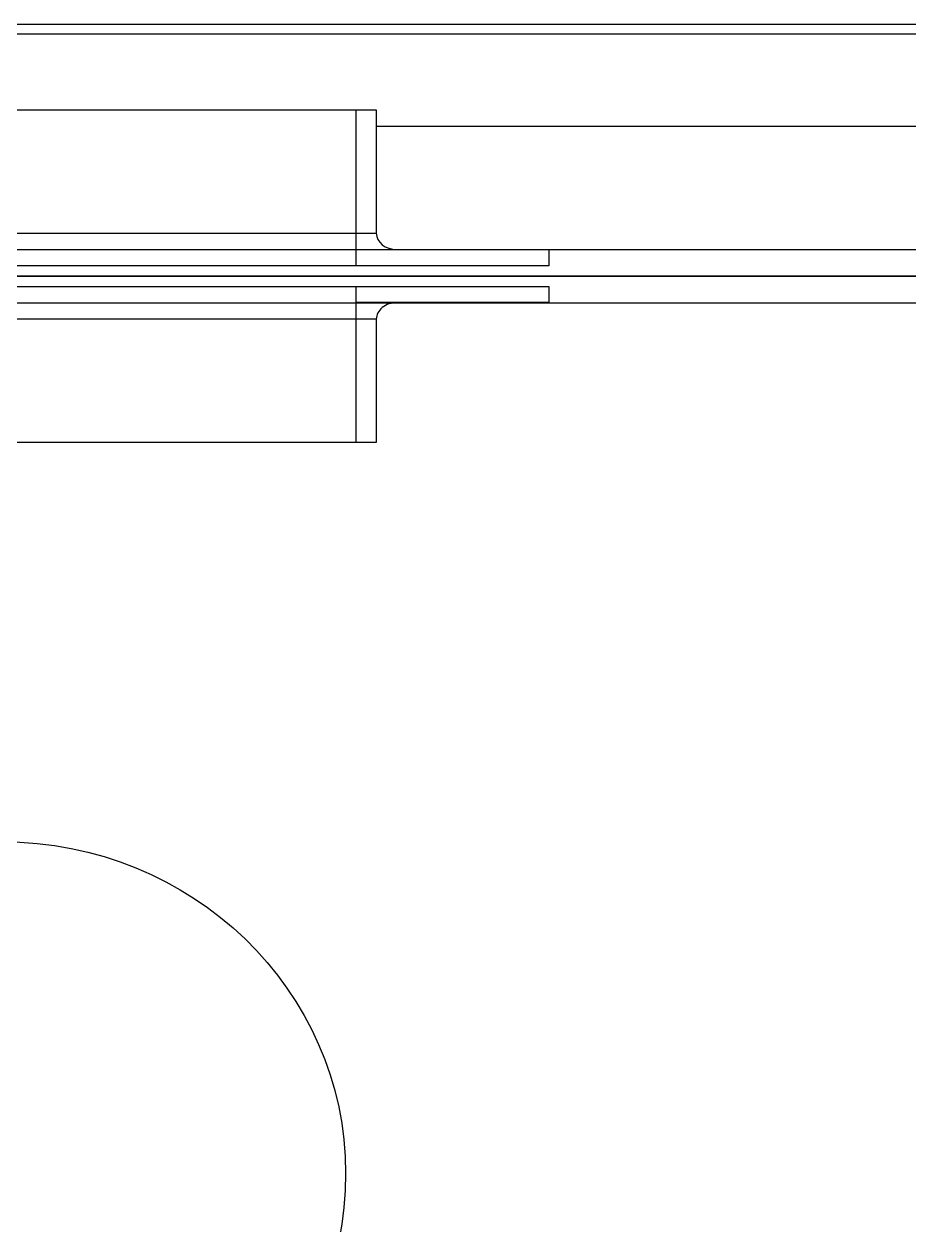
# Model space of a CAD drawing. Header units: metres. Extents: x 0 to 63075, y 0 to 44550.
# Drawn here: x 14472 to 14904, y 25090 to 25676 of the extents above; entities that cross this region are included whole.
import ezdxf

# ---------------------------------------------------------------- set-up
doc = ezdxf.new("R2010")
doc.units = ezdxf.units.M
doc.header["$LTSCALE"] = 75
doc.linetypes.add('CENTER2', pattern=[28.575, 19.05, -3.175, 3.175, -3.175])
doc.linetypes.add('CENTERX2', pattern=[101.6, 63.5, -12.7, 12.7, -12.7])
for name, color, linetype in [('SC1', 7, 'CENTER2'), ('SDM', 7, 'Continuous'), ('SL1', 8, 'Continuous')]:
    doc.layers.add(name, color=color, linetype=linetype)

# ---------------------------------------------------------------- blocks, each defined once
blk = doc.blocks.new('A$Ca548c4ee')
at = {"layer": 'SL1'}
for p, q in [((848.23, 3007.46), (7636.01, 3007.47)), ((847.23, 3002.66), (7637.02, 3002.67)), ((5662.62, 2965.67), (6374.85, 2965.67)), ((6374.85, 2889.47), (6374.85, 2965.67)), ((6374.85, 2965.67), (6384.63, 2965.67)), ((6384.63, 2965.67), (6384.63, 2905.47)), ((6999.61, 2957.47), (6384.63, 2957.47)), ((5669.07, 2905.47), (6384.63, 2905.47)), ((642.12, 2897.52), (7842.12, 2897.52)), ((642.12, 2897.52), (7842.12, 2897.52)), ((6374.85, 2897.41), (6394.56, 2897.41)), ((6394.56, 2897.41), (6468.73, 2897.41)), ((6468.73, 2897.41), (6468.73, 2889.47)), ((6374.85, 2889.47), (5662.62, 2889.47)), ((6468.73, 2889.47), (6374.85, 2889.47)), ((0, 2884.47), (9072.48, 2884.47)), ((7842.12, 2884.47), (5303.62, 2884.47)), ((5662.62, 2879.47), (6374.85, 2879.47)), ((6374.85, 2803.27), (6374.85, 2879.47)), ((6374.85, 2879.47), (6468.73, 2879.47)), ((6468.73, 2879.47), (6468.73, 2871.53)), ((642.12, 2871.42), (7842.12, 2871.42)), ((642.12, 2871.42), (7842.12, 2871.42)), ((6394.56, 2871.53), (6374.85, 2871.53)), ((6468.73, 2871.53), (6394.56, 2871.53)), ((6384.63, 2863.47), (5669.07, 2863.47)), ((6384.63, 2863.47), (6384.63, 2803.27)), ((6374.85, 2803.27), (5662.62, 2803.27)), ((6384.63, 2803.27), (6374.85, 2803.27))]:
    blk.add_line(p, q, dxfattribs=at)
for centre, major_axis, start_param, end_param in [((6394.56, 2905.47), (-9.93, 0), 0, 1.570795), ((6394.56, 2863.47), (9.93, 0), 1.570795, 3.141592)]:
    blk.add_ellipse(centre, major_axis=major_axis, ratio=0.811713, start_param=start_param, end_param=end_param, dxfattribs=at)
blk.add_ellipse((6202.03, 2446.59), major_axis=(167.64, 0), ratio=0.965926, dxfattribs=at)

msp = doc.modelspace()

# ---------------------------------------------------------------- linework, layer by layer
at = {"layer": 'SC1', "color": 7, "linetype": 'CENTERX2', "lineweight": 9}
msp.add_line((21442.59, 25552.88), (5680.38, 25552.88), dxfattribs=at)

# ---------------------------------------------------------------- block references
at = {"layer": 'SDM'}
msp.add_blockref('A$Ca548c4ee', (8259.51, 22668.36), dxfattribs=at)

doc.saveas('drawing.dxf')
